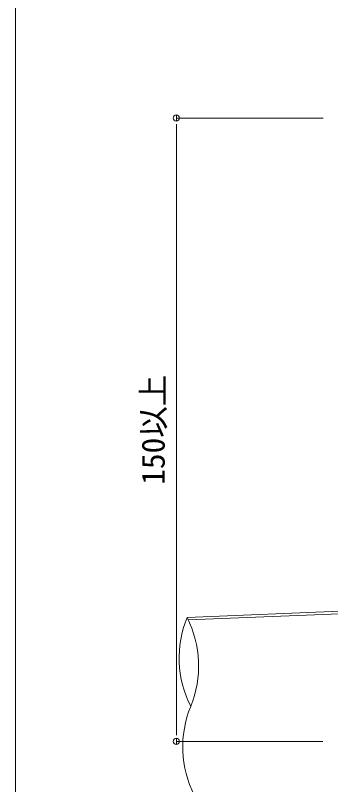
# Model space of a CAD drawing. Units: millimetres, scale not verified. Extents: x -1380 to 1380, y -955 to 955.
# Drawn here: x -899.9 to -700, y -197.1 to 291.5 of the extents above; entities that cross this region are included whole.
import ezdxf
from ezdxf.enums import TextEntityAlignment as Align

# ---------------------------------------------------------------- set-up
doc = ezdxf.new("R2010")
doc.units = ezdxf.units.MM
doc.header["$LTSCALE"] = 3
for name, color, linetype, lineweight in [('0-0_0', 7, 'Continuous', 18), ('0-4_KANAMONO', 5, 'Continuous', 18), ('0-B_SUNPO', 7, 'Continuous', 18)]:
    doc.layers.add(name, color=color, linetype=linetype, lineweight=lineweight)
doc.styles.add('ＭＳ ゴシック', font='')
doc.styles.get('ＭＳ ゴシック').set_extended_font_data('MS Gothic')

# ---------------------------------------------------------------- blocks, each defined once
blk = doc.blocks.new('_DOT')
at = {"layer": '0-0_0'}
for p, q in [((-0.5, 0), (-1, 0)), ((0.25, 0), (-0.25, 0))]:
    blk.add_line(p, q, dxfattribs=at)
blk.add_circle((0, 0), 0.25, dxfattribs=at)

msp = doc.modelspace()

# ---------------------------------------------------------------- linework, layer by layer
at = {"layer": '0-0_0'}
msp.add_lwpolyline([(-899.885, -659.69), (900.119, -659.69), (900.119, 540.31), (-899.885, 540.31)], close=True, dxfattribs=at)
at = {"layer": '0-4_KANAMONO'}
for p, q in [((-559.285, -81.575), (-790.969, -90.975)), ((-557.785, -83.123), (-790.22, -92.557))]:
    msp.add_line(p, q, dxfattribs=at)
for centre, radius, start, end in [((-728.011, -116.704), 68.012, 157.79956, 206.81274), ((-851.613, -121.714), 67.965, 337.81086, 26.86071), ((-725.76, -173.114), 67.98, 157.78725, 206.85603)]:
    msp.add_arc(centre, radius, start, end, dxfattribs=at)
at = {"layer": '0-B_SUNPO'}
for p, q in [((-704.772, 226.31), (-797.763, 226.31)), ((-797.763, 218.31), (-797.763, -161.69)), ((-704.885, -169.69), (-797.763, -169.69))]:
    msp.add_line(p, q, dxfattribs=at)

# ---------------------------------------------------------------- block references
at = {"layer": '0-B_SUNPO', "xscale": 8, "yscale": 8}
for p, rotation in [((-797.763, 226.31), 90), ((-797.763, -169.69), 270)]:
    msp.add_blockref('_DOT', p, dxfattribs=dict(at, rotation=rotation))

# ---------------------------------------------------------------- texts
at = {"layer": '0-B_SUNPO', "style": 'ＭＳ ゴシック'}
msp.add_text('150以上', height=14.66, rotation=90, dxfattribs=at).set_placement((-800.778, -6.69), align=Align.BOTTOM_LEFT)

doc.saveas('drawing.dxf')
